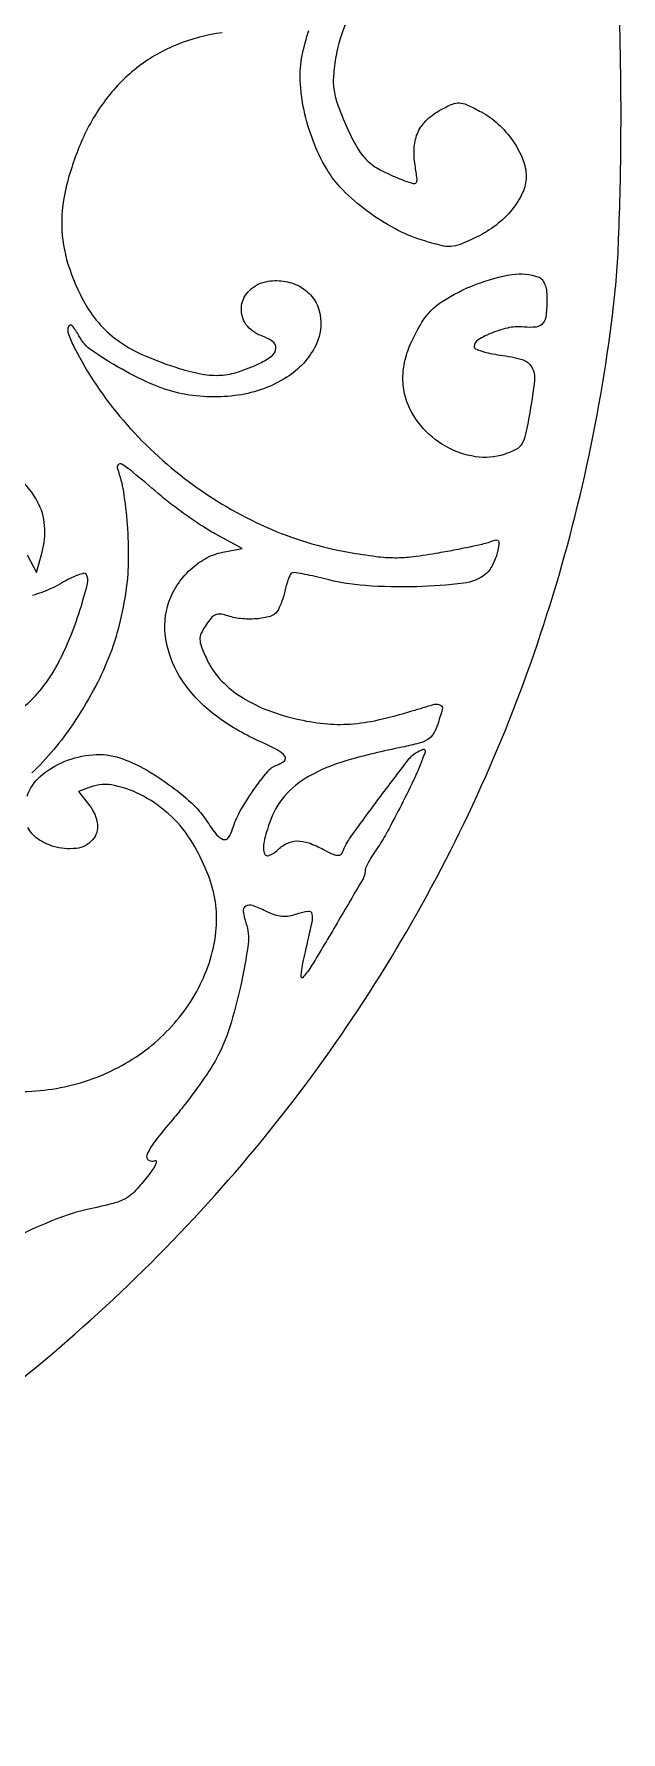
# Model space of a CAD drawing. Extents: x 110 to 728, y 29 to 646.
# Drawn here: x 615.3 to 728.3, y 29.5 to 356.2 of the extents above; entities that cross this region are included whole.
import ezdxf

# ---------------------------------------------------------------- set-up
doc = ezdxf.new("R2010")
doc.units = 0

msp = doc.modelspace()

# ---------------------------------------------------------------- linework, layer by layer
for points in [[(380.416446, 32.096991, 0.018319), (402.5, 29.946427, 0.018207), (421.942667, 29.479059, 0.014537), (442.892777, 30.347909, 0.014593), (463.648427, 32.424213, 0.018941), (482.5, 35.597449, 0.013976), (496.632499, 38.945133, 0.009999), (512.244198, 43.443462, 0.01012), (527.037435, 48.358537, 0.020112), (538.5, 52.953238, 0.010597), (557.154992, 61.795976, 0.01344), (573.972828, 70.781878, 0.014403), (589.226281, 80.058439, 0.016689), (603.170858, 89.77507, 0.049469), (650.09581, 132.691478, 0.051336), (687.022431, 183.492197, 0.05141), (712.783009, 240.679764, 0.049889), (726.659711, 302.5, 0.020681), (727.793743, 316.688302, 0.007952), (728.238592, 336.457861, 0.00791), (728.056871, 356.154069, 0.021807), (727.104799, 370, 0.047597)], [(651.5, 356.422004, 0.063323), (642.956116, 354.190068, 0.067624), (635.448532, 349.920939, 0.066752), (629.27526, 343.747743, 0.059271), (624.651962, 335.923481, 0.040462), (621.586807, 327.101987, 0.067663), (620.660355, 319.314813, 0.072001), (621.85928, 311.907203, 0.052571), (625.181151, 304.248712, 0.055483), (628.113122, 300.186262, 0.058323), (631.82245, 296.944253, 0.049353), (636.707062, 294.255872, 0.0257), (643.237706, 291.848886, 0.029354), (647.684644, 290.746303, 0.061779), (651.230029, 290.529951, 0.063367), (654.663494, 291.186782, 0.032358), (658.745993, 292.818697, 0.052232), (661.111272, 294.266711, 0.22116), (661.861176, 295.700917, 0.258865), (661.201877, 297.031142, 0.067254), (658.993972, 298.151946, -0.152296), (656.164471, 300.24853, -0.173519), (655.213305, 303.46871, -0.171232), (656.518109, 306.593276, -0.148614), (659.574309, 308.429294, -0.084262), (662.888413, 308.687581, -0.089991), (666.020997, 307.821129, -0.094855), (668.522799, 305.964294, -0.106497), (670.038652, 303.382882, -0.198958), (669.508079, 296.227227, -0.136638), (663.961232, 290.132766, -0.104375), (654.587151, 286.68104, -0.084972), (643.868657, 286.946058, -0.052274), (638.476664, 288.606374, -0.026827), (632.122951, 291.729049, -0.024553), (626.455995, 295.278308, -0.118237), (623.945495, 298.101844, 0.046403), (622.667782, 300.034562, 0.575022), (621.968186, 299.928985, 0.18252), (621.944359, 298.462547, 0.031742), (623.063334, 295.875854, 0.059685), (632.464351, 281.864662, 0.054878), (645.153231, 270.021191, 0.055265), (660.018397, 261.293675, 0.062477), (675.839619, 256.474379, 0.009898), (681.168967, 255.662969, 0.031425), (684.764386, 255.416411, 0.033097), (688.263039, 255.628446, 0.011931), (693.193969, 256.376509, 0.004163), (696.506254, 256.988648, 0.005106), (699.589087, 257.617698, 0.004281), (702.167491, 258.194444, 0.036319), (703.300797, 258.546543, -0.046507), (704.259334, 258.823097, -0.331009), (704.66831, 258.624846, -0.165172), (704.763906, 258.003769, -0.013605), (704.430857, 256.376481, -0.035015), (704.064339, 255.187785, -0.02988), (703.518906, 253.994812, -0.030985), (702.888376, 252.967596, -0.071168), (702.268228, 252.307984, -0.139275), (697.969897, 250.504049, -0.022861), (688.889598, 249.822906, -0.026175), (679.076048, 250.050419, -0.045007), (671.015789, 251.396459, 0.0089), (668.868326, 251.916572, 0.012935), (666.955556, 252.292283, 0.008483), (665.363275, 252.534755, 0.173646), (664.894951, 252.435076, 0.140923), (664.612745, 252.124279, 0.021029), (664.268487, 251.343272, 0.02226), (663.93342, 250.360572, 0.017537), (663.656294, 249.270809, -0.018871), (663.356711, 248.105751, -0.015873), (662.95437, 246.89638, -0.016166), (662.515907, 245.815093, -0.04196), (662.112166, 245.07857, -0.182176), (660.774781, 244.113488, -0.046838), (658.10399, 243.652052, -0.045716), (655.040878, 243.694615, -0.059355), (652.305637, 244.317289, 0.063379), (651.130994, 244.574806, 0.131528), (650.213339, 244.415084, 0.106431), (649.374079, 243.782425, 0.033198), (648.418791, 242.516403, 0.032692), (647.493906, 240.880942, 0.11789), (647.240648, 239.7191, 0.087669), (647.503775, 238.386633, 0.013445), (648.551935, 235.88483, 0.080232), (651.029536, 232.134006, 0.059255), (654.813153, 228.891426, 0.052169), (659.755204, 226.281171, 0.038188), (665.676224, 224.414837, 0.031763), (671.149253, 223.500673, 0.04249), (676.180738, 223.414777, 0.038366), (681.533592, 224.193983, 0.020124), (688.037594, 225.934569, -0.007278), (692.340999, 227.205539, -0.198156), (693.493458, 227.068188, -0.343729), (693.851653, 226.218082, -0.018015), (692.921186, 223.203759, -0.054055), (692.102284, 221.479689, -0.115297), (691.069759, 220.438083, -0.076155), (689.402385, 219.716996, -0.014488), (686.171186, 218.970007, 0.02047), (675.304444, 216.32054, 0.058764), (668.155316, 213.319189, 0.085957), (663.528957, 209.529103, 0.096434), (660.668882, 204.541621, 0.023636), (659.576696, 200.759567, 0.122135), (659.59657, 198.598644, 0.43486), (660.504569, 198.104781, 0.116311), (662.077319, 199.077319, -0.079918), (663.929724, 200.416342, -0.112255), (665.902855, 200.905126, -0.091193), (668.195219, 200.529009, -0.038843), (671.042775, 199.25, 0.017277), (672.623243, 198.456594, 0.072478), (673.640356, 198.157502, 0.15558), (674.292007, 198.267612, 0.187643), (674.70039, 198.729728, -0.067266), (676.274187, 201.700953, -0.005075), (681.66867, 209.07499, -0.003738), (687.328365, 216.532105, -0.106072), (689.166812, 218.089275, -0.021359), (690.198965, 218.58619, -0.391739), (690.513683, 218.474595, -0.205595), (690.54877, 218.024361, -0.008889), (690.000382, 216.501004, -0.020366), (688.330227, 212.594872, -0.007522), (685.672266, 207.227654, -0.007094), (682.911731, 202.040309, -0.028893), (681.011445, 199.016072, 0.017178), (680.241421, 197.852031, 0.019783), (679.590862, 196.690378, 0.019271), (679.121118, 195.672613, 0.098788), (679, 195.065575, -0.132185), (678.619259, 193.650555, -0.001493), (673.615479, 185.084516, -0.002985), (668.785109, 176.982815, -0.054816), (666.967213, 174.606947, -0.66195), (666.74226, 174.691957, -0.037617), (666.777989, 175.707312, -0.02139), (667.039956, 177.4045, -0.00963), (667.521325, 179.606947, 0.004161), (668.822789, 185.264247, 0.105566), (668.834514, 186.839738, 0.395014), (668.100467, 187.358793, 0.049669), (666.029008, 186.860268, -0.039166), (664.413402, 186.435433, -0.066642), (663.020358, 186.371649, -0.062852), (661.604227, 186.67774, -0.031092), (659.907545, 187.396236, 0.030782), (657.345987, 188.482854, 0.222522), (656.04795, 188.354896, 0.302361), (655.566079, 187.350648, 0.048931), (656.102693, 185.135259, -0.118922), (656.508528, 181.03663, -0.019314), (655.092293, 173.103526, -0.022414), (652.917836, 164.933001, -0.048414), (650.376935, 158.951221, -0.022653), (648.948366, 156.588047, -0.009047), (646.789399, 153.480036, -0.008931), (644.337015, 150.207309, -0.011126), (641.938075, 147.26004, 0.012256), (638.5256, 143.048167, 0.064535), (637.030663, 140.482205, 0.376259), (637.351512, 139.517595, 0.227915), (638.632818, 139.412593, -0.538917), (638.867763, 139.244089, -0.109075), (638.707926, 138.636559, -0.036482), (638.007114, 137.487033, -0.014133), (636.879695, 135.99992, -0.020933), (634.574075, 133.364799, -0.080812), (632.847677, 132.055496, -0.059852), (630.553799, 131.171002, -0.008132), (625.535949, 129.984472, 0.041552), (619.496025, 128.122793, 0.018862), (611.937003, 124.749275, 0.01878)], [(675.364905, 358.360313, 0.059001), (673.437965, 352, 0.023384), (672.93042, 348.10411, 0.060743), (673.039287, 345.281406, 0.051426), (673.83922, 342.306114, 0.013158), (675.745391, 337.69148, 0.03108), (677.66821, 333.999686, 0.074725), (679.629144, 331.630964, 0.068668), (682.303216, 329.828836, 0.023146), (686.62508, 327.952445, 0.020016), (688.318267, 327.385142, 0.325929), (688.8503, 327.577467, 0.182999), (689.013957, 328.270855, 0.007089), (688.628689, 330.920587, -0.057071), (688.471832, 334.43958, -0.09213), (689.220877, 337.33422, -0.095355), (690.934438, 339.698824, -0.064983), (693.637161, 341.643799, -0.022163), (695.844374, 342.709133, -0.116876), (697.159761, 342.938537, -0.095088), (698.56515, 342.580225, -0.012127), (701.368442, 341.179112, -0.065501), (704.624892, 338.861357, -0.053545), (707.428218, 335.628963, -0.055832), (709.35783, 332.062108, -0.096384), (710, 328.761729, -0.108855), (709.316833, 325.660948, -0.062472), (707.278892, 322.399487, -0.056702), (704.228008, 319.415962, -0.053815), (700.533293, 317.133252, -0.014284), (697.317144, 315.707272, -0.082019), (695.50615, 315.292589, -0.078389), (693.622735, 315.472111, -0.012432), (690.041022, 316.487912, -0.048618), (684.72077, 318.727087, -0.036495), (679.363757, 322.149382, -0.03722), (674.720595, 326.187834, -0.062693), (671.578595, 330.275675, -0.041494), (669.003436, 335.645685, -0.03843), (667.271383, 341.505752, -0.04031), (666.526547, 347.203438, -0.065261), (666.921012, 352.067294, -0.021562), (668.172631, 356.881011, -0.03082)], [(614.014551, 209.544089, -0.134512), (616.528431, 213.329734, -0.081484), (621.131125, 216.180736, -0.077681), (626.648069, 217.512813, -0.100381), (631.809416, 216.899746, -0.047612), (636.311116, 214.924561, -0.029034), (641.213103, 211.805484, -0.029183), (645.596092, 208.238768, -0.061268), (648.444277, 204.904839, 0.019057), (650.449993, 202.111414, 0.150099), (651.740903, 201.205327, 0.33407), (652.730384, 201.545136, 0.07613), (653.539674, 203.25, -0.055601), (654.942984, 206.547785, -0.023579), (657.501405, 210.623479, -0.019504), (660.282427, 214.306816, -0.14545), (662.076605, 215.524313, 0.102882), (663.511323, 216.331315, 0.408746), (663.581918, 217.242382, 0.100316), (662.088719, 218.430535, 0.009911), (657.942475, 220.445354, -0.058246), (649.679839, 225.498422, -0.080159), (643.785201, 231.882147, -0.093936), (640.814701, 238.941715, -0.119058), (640.998335, 245.993817, -0.070449), (642.538275, 249.598892, -0.062404), (645.071482, 252.802881, -0.06409), (648.238513, 255.206163, -0.084119), (651.638849, 256.46007), (655.362305, 257.158595), (650.144922, 260.01174, -0.019531), (647.738827, 261.452332, -0.00954), (644.781725, 263.465073, -0.009448), (641.78208, 265.677959, -0.013506), (639.213769, 267.761222, 0.003948), (634.400781, 271.820176, 0.037101), (632.197135, 273.388547, 0.356695), (631.501683, 273.289921, 0.28514), (631.354189, 272.519382, -0.053599), (632.516782, 268.136958, -0.019758), (633.237035, 261.77347, -0.019975), (633.460284, 255.061721, -0.032889), (633.049405, 249.400224, -0.02678), (631.703185, 242.465725, -0.032378), (629.680729, 236.152645, -0.031284), (626.7952, 229.980367, -0.022416), (622.847088, 223.46331, -0.054062), (614.930295, 214.016794, -0.053878)], [(614.015641, 255.969753), (615.78255, 252.552929), (616.862873, 256.465537, 0.086481), (617.359825, 261.579619, 0.104986), (616.009073, 266.19235, 0.082754), (612.561115, 270.642299, 0.036103)], [(613.191524, 226.609932, 0.057692), (616.816772, 230.242801, 0.04488), (619.874958, 234.916776, 0.025697), (622.17333, 239.820302, 0.02018), (624.167769, 245.34279, 0.013787), (625.626089, 250.440251, 0.20392), (625.351816, 252.239766, 0.325771), (624.938467, 252.408403, 0.026862), (623.759234, 252.048522, 0.027847), (622.272948, 251.410302, 0.017206), (620.599692, 250.505555, -0.02356), (618.770867, 249.546512, -0.02178), (616.812003, 248.736007, -0.022355), (615.004965, 248.16898, -0.06493)], [(612.5, 152.681609, 0.075776), (625.043478, 154.625897, 0.080271), (636.167375, 160.21004, 0.083115), (644.666294, 168.80971, 0.089796), (649.623677, 179.490668, 0.051221), (650.431825, 184.728664, 0.057582), (650.104379, 189.813227, 0.053343), (648.579473, 195.000195, 0.035427), (645.805157, 200.553076, 0.069584), (641.760833, 205.62541, 0.065321), (636.398825, 209.520866, 0.072136), (630.813874, 211.583666, 0.141967), (626.132721, 211.2448), (623.886586, 210.413901), (626.012173, 207.711654, -0.133723), (627.513503, 204.167088, -0.219317), (626.576828, 201.10676, -0.1849), (623.420501, 199.47831, -0.100773), (619.017243, 199.876688, -0.080448), (616.047899, 201.31708, -0.120849), (614.162289, 203.475385, -0.120381)]]:
    msp.add_lwpolyline(points, format="xyb")
msp.add_lwpolyline([(712.418213, 309.393011, -0.12866), (713.083656, 308.915608, -0.07737), (713.584746, 308.076101, -0.060481), (713.897643, 306.913374, -0.035531), (714, 305.474799, -0.024086), (713.838649, 302.127277, -0.141603), (713.196834, 300.509404, -0.202477), (711.924658, 299.794042, -0.057291), (709.603437, 299.798131, 0.079697), (706.817653, 299.678715, 0.04351), (703.530513, 298.701857, 0.041276), (700.746836, 297.32846, 0.263335), (700, 296.008763, 0.29751), (700.262765, 295.606244, 0.025816), (701.463625, 295.150818, 0.027344), (703.072982, 294.729241, 0.017411), (704.982555, 294.407926, -0.036615), (709.263538, 293.517458, -0.200045), (711.073641, 292.074077, -0.152177), (711.594156, 289.515849, -0.018977), (710.797629, 283.833068, -0.007999), (709.884055, 279.163521, -0.080376), (709.168915, 277.317591, -0.140905), (708.035974, 276.23903, -0.041087), (705.794732, 275.294828, -0.118674), (700.241365, 274.847651, -0.091181), (694.481875, 276.870437, -0.08843), (689.67223, 280.888862, -0.102175), (686.840693, 286.137383, -0.066088), (686.304208, 289.480616, -0.05933), (686.624703, 292.97766, -0.052003), (687.831995, 296.697561, -0.03355), (689.945337, 300.709663, -0.112052), (693.846252, 304.692075, -0.051004), (700.378567, 308.015541, -0.051131), (707.317069, 309.910068, -0.13348)], format="xyb", close=True)

doc.saveas('drawing.dxf')
